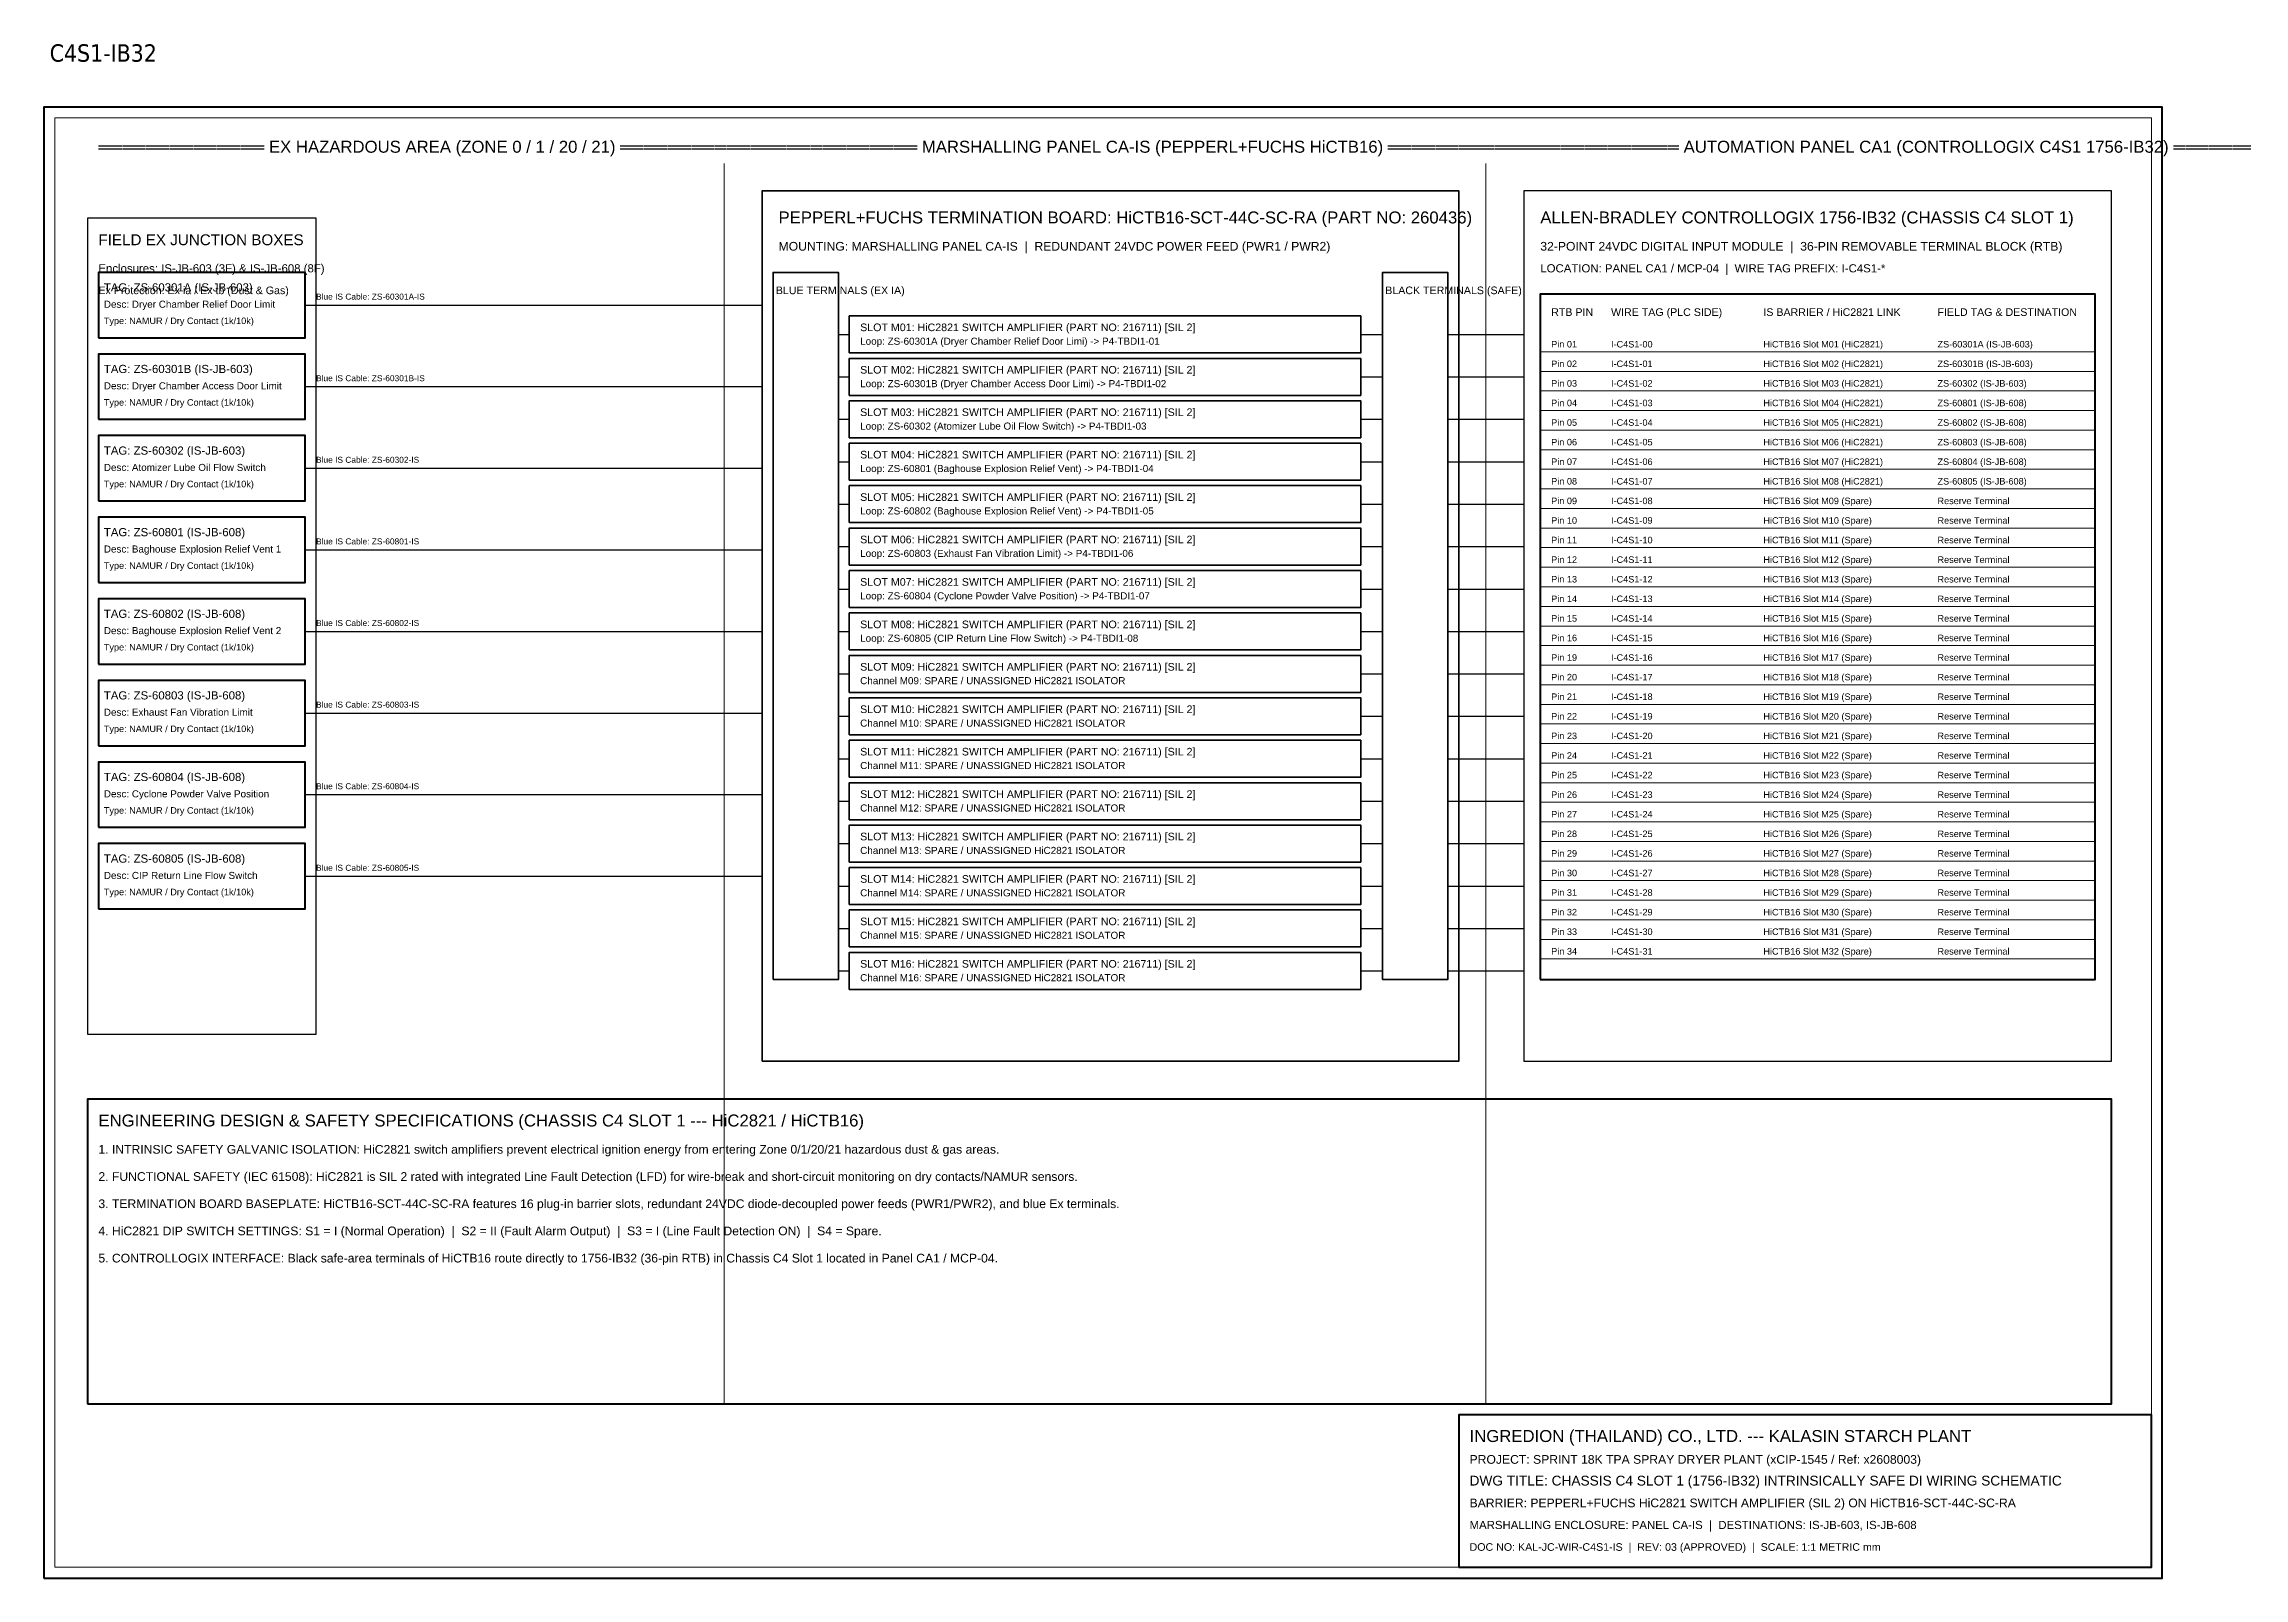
# Model space of a CAD drawing. Header units: millimetres. Extents: x 0 to 66793, y 0 to 2820.
# Drawn here: x 8387 to 12430, y 0 to 2820 of the extents above; entities that cross this region are included whole.
import ezdxf

# ---------------------------------------------------------------- set-up
doc = ezdxf.new("R2010")
doc.units = ezdxf.units.MM
for name, color, linetype, lineweight in [('0_BORDER', 7, 'Continuous', 70), ('HAZARDOUS_ZONE', 1, 'Continuous', 18), ('IE-EQUIP', 253, 'Continuous', 25), ('IE-WIRE', 7, 'Continuous', 25), ('IE-WIRE-BLACK', 7, 'Continuous', 25), ('IE-WIRE-BLUE', 5, 'Continuous', 25), ('IS_BARRIERS', 140, 'Continuous', 35), ('NOTATIONS', 8, 'Continuous', 18), ('TER-BLACK', 7, 'Continuous', 35), ('TER-BLUE', 5, 'Continuous', 35), ('TEXTS', 7, 'Continuous', 25), ('TEXTS-CYAN', 4, 'Continuous', 25), ('TEXTS-GREEN', 3, 'Continuous', 25), ('TEXTS-YELLOW', 2, 'Continuous', 25)]:
    doc.layers.add(name, color=color, linetype=linetype, lineweight=lineweight)
doc.styles.get("Standard").update_dxf_attribs({"font": 'arial.ttf'})
doc.styles.add('Tahoma', font='')
doc.styles.get('Tahoma').set_extended_font_data('Tahoma')

msp = doc.modelspace()

# ---------------------------------------------------------------- linework, layer by layer
at = {"layer": '0_BORDER'}
for points in [[(8386.6, 0), (12279.6, 0), (12279.6, 2704), (8386.6, 2704)], [(8486.6, 2280), (8866.6, 2280), (8866.6, 2400), (8486.6, 2400)], [(11136.6, 1100), (12156.6, 1100), (12156.6, 2360), (11136.6, 2360)], [(8486.6, 2130), (8866.6, 2130), (8866.6, 2250), (8486.6, 2250)], [(8486.6, 1980), (8866.6, 1980), (8866.6, 2100), (8486.6, 2100)], [(8486.6, 1830), (8866.6, 1830), (8866.6, 1950), (8486.6, 1950)], [(8486.6, 1680), (8866.6, 1680), (8866.6, 1800), (8486.6, 1800)], [(8486.6, 1530), (8866.6, 1530), (8866.6, 1650), (8486.6, 1650)], [(8486.6, 1380), (8866.6, 1380), (8866.6, 1500), (8486.6, 1500)], [(8486.6, 1230), (8866.6, 1230), (8866.6, 1350), (8486.6, 1350)], [(8466.6, 320), (12186.6, 320), (12186.6, 880), (8466.6, 880)], [(10986.6, 20), (12259.6, 20), (12259.6, 300), (10986.6, 300)]]:
    msp.add_lwpolyline(points, close=True, dxfattribs=at)
at = {"layer": 'HAZARDOUS_ZONE', "color": 1}
msp.add_line((9636.6, 320), (9636.6, 2600), dxfattribs=at)
at = {"layer": 'HAZARDOUS_ZONE', "color": 3}
msp.add_line((11036.6, 320), (11036.6, 2600), dxfattribs=at)
at = {"layer": 'IE-EQUIP'}
for points in [[(11106.6, 950), (12186.6, 950), (12186.6, 2550), (11106.6, 2550)], [(8466.6, 1000), (8886.6, 1000), (8886.6, 2500), (8466.6, 2500)]]:
    msp.add_lwpolyline(points, close=True, dxfattribs=at)
at = {"layer": 'IE-WIRE'}
for p, q in [((10966.6, 2286), (11106.6, 2286)), ((10966.6, 2208), (11106.6, 2208)), ((10966.6, 2130), (11106.6, 2130)), ((10966.6, 2052), (11106.6, 2052)), ((10966.6, 1974), (11106.6, 1974)), ((10966.6, 1896), (11106.6, 1896)), ((10966.6, 1818), (11106.6, 1818)), ((10966.6, 1740), (11106.6, 1740)), ((10966.6, 1662), (11106.6, 1662)), ((10966.6, 1584), (11106.6, 1584)), ((10966.6, 1506), (11106.6, 1506)), ((10966.6, 1428), (11106.6, 1428)), ((10966.6, 1350), (11106.6, 1350)), ((10966.6, 1272), (11106.6, 1272)), ((10966.6, 1194), (11106.6, 1194)), ((10966.6, 1116), (11106.6, 1116))]:
    msp.add_line(p, q, dxfattribs=at)
at = {"layer": 'IE-WIRE-BLACK'}
for p, q in [((10806.6, 2286), (10846.6, 2286)), ((10806.6, 2208), (10846.6, 2208)), ((10806.6, 2130), (10846.6, 2130)), ((10806.6, 2052), (10846.6, 2052)), ((10806.6, 1974), (10846.6, 1974)), ((10806.6, 1896), (10846.6, 1896)), ((10806.6, 1818), (10846.6, 1818)), ((10806.6, 1740), (10846.6, 1740)), ((10806.6, 1662), (10846.6, 1662)), ((10806.6, 1584), (10846.6, 1584)), ((10806.6, 1506), (10846.6, 1506)), ((10806.6, 1428), (10846.6, 1428)), ((10806.6, 1350), (10846.6, 1350)), ((10806.6, 1272), (10846.6, 1272)), ((10806.6, 1194), (10846.6, 1194)), ((10806.6, 1116), (10846.6, 1116))]:
    msp.add_line(p, q, dxfattribs=at)
at = {"layer": 'IE-WIRE-BLUE'}
for p, q in [((8866.6, 2340), (9706.6, 2340)), ((9846.6, 2286), (9866.6, 2286)), ((8866.6, 2190), (9706.6, 2190)), ((9846.6, 2208), (9866.6, 2208)), ((9846.6, 2130), (9866.6, 2130)), ((8866.6, 2040), (9706.6, 2040)), ((9846.6, 2052), (9866.6, 2052)), ((9846.6, 1974), (9866.6, 1974)), ((8866.6, 1890), (9706.6, 1890)), ((9846.6, 1896), (9866.6, 1896)), ((9846.6, 1818), (9866.6, 1818)), ((8866.6, 1740), (9706.6, 1740)), ((9846.6, 1740), (9866.6, 1740)), ((9846.6, 1662), (9866.6, 1662)), ((8866.6, 1590), (9706.6, 1590)), ((9846.6, 1584), (9866.6, 1584)), ((9846.6, 1506), (9866.6, 1506)), ((8866.6, 1440), (9706.6, 1440)), ((9846.6, 1428), (9866.6, 1428)), ((9846.6, 1350), (9866.6, 1350)), ((8866.6, 1290), (9706.6, 1290)), ((9846.6, 1272), (9866.6, 1272)), ((9846.6, 1194), (9866.6, 1194)), ((9846.6, 1116), (9866.6, 1116))]:
    msp.add_line(p, q, dxfattribs=at)
at = {"layer": 'IS_BARRIERS'}
for points in [[(9706.6, 950), (10986.6, 950), (10986.6, 2550), (9706.6, 2550)], [(9866.6, 2252), (10806.6, 2252), (10806.6, 2320), (9866.6, 2320)], [(9866.6, 2174), (10806.6, 2174), (10806.6, 2242), (9866.6, 2242)], [(9866.6, 2096), (10806.6, 2096), (10806.6, 2164), (9866.6, 2164)], [(9866.6, 2018), (10806.6, 2018), (10806.6, 2086), (9866.6, 2086)], [(9866.6, 1940), (10806.6, 1940), (10806.6, 2008), (9866.6, 2008)], [(9866.6, 1862), (10806.6, 1862), (10806.6, 1930), (9866.6, 1930)], [(9866.6, 1784), (10806.6, 1784), (10806.6, 1852), (9866.6, 1852)], [(9866.6, 1706), (10806.6, 1706), (10806.6, 1774), (9866.6, 1774)], [(9866.6, 1628), (10806.6, 1628), (10806.6, 1696), (9866.6, 1696)], [(9866.6, 1550), (10806.6, 1550), (10806.6, 1618), (9866.6, 1618)], [(9866.6, 1472), (10806.6, 1472), (10806.6, 1540), (9866.6, 1540)], [(9866.6, 1394), (10806.6, 1394), (10806.6, 1462), (9866.6, 1462)], [(9866.6, 1316), (10806.6, 1316), (10806.6, 1384), (9866.6, 1384)], [(9866.6, 1238), (10806.6, 1238), (10806.6, 1306), (9866.6, 1306)], [(9866.6, 1160), (10806.6, 1160), (10806.6, 1228), (9866.6, 1228)], [(9866.6, 1082), (10806.6, 1082), (10806.6, 1150), (9866.6, 1150)]]:
    msp.add_lwpolyline(points, close=True, dxfattribs=at)
at = {"layer": 'NOTATIONS'}
for p, q in [((11136.6, 2254), (12156.6, 2254)), ((11136.6, 2218), (12156.6, 2218)), ((11136.6, 2182), (12156.6, 2182)), ((11136.6, 2146), (12156.6, 2146)), ((11136.6, 2110), (12156.6, 2110)), ((11136.6, 2074), (12156.6, 2074)), ((11136.6, 2038), (12156.6, 2038)), ((11136.6, 2002), (12156.6, 2002)), ((11136.6, 1966), (12156.6, 1966)), ((11136.6, 1930), (12156.6, 1930)), ((11136.6, 1894), (12156.6, 1894)), ((11136.6, 1858), (12156.6, 1858)), ((11136.6, 1822), (12156.6, 1822)), ((11136.6, 1786), (12156.6, 1786)), ((11136.6, 1750), (12156.6, 1750)), ((11136.6, 1714), (12156.6, 1714)), ((11136.6, 1678), (12156.6, 1678)), ((11136.6, 1642), (12156.6, 1642)), ((11136.6, 1606), (12156.6, 1606)), ((11136.6, 1570), (12156.6, 1570)), ((11136.6, 1534), (12156.6, 1534)), ((11136.6, 1498), (12156.6, 1498)), ((11136.6, 1462), (12156.6, 1462)), ((11136.6, 1426), (12156.6, 1426)), ((11136.6, 1390), (12156.6, 1390)), ((11136.6, 1354), (12156.6, 1354)), ((11136.6, 1318), (12156.6, 1318)), ((11136.6, 1282), (12156.6, 1282)), ((11136.6, 1246), (12156.6, 1246)), ((11136.6, 1210), (12156.6, 1210)), ((11136.6, 1174), (12156.6, 1174)), ((11136.6, 1138), (12156.6, 1138))]:
    msp.add_line(p, q, dxfattribs=at)
msp.add_lwpolyline([(8406.6, 20), (12259.6, 20), (12259.6, 2684), (8406.6, 2684)], close=True, dxfattribs=at)
at = {"layer": 'TER-BLACK'}
msp.add_lwpolyline([(10846.6, 1100), (10966.6, 1100), (10966.6, 2400), (10846.6, 2400)], close=True, dxfattribs=at)
at = {"layer": 'TER-BLUE'}
msp.add_lwpolyline([(9726.6, 1100), (9846.6, 1100), (9846.6, 2400), (9726.6, 2400)], close=True, dxfattribs=at)

# ---------------------------------------------------------------- texts
at = {"color": 2, "style": 'Tahoma'}
msp.add_text('C4S1-IB32', height=32, dxfattribs=at).set_placement((8397, 2787.3))
at = {"layer": 'NOTATIONS'}
for s, height, p in [('Ex Protection: Ex ia / Ex tb (Dust & Gas)', 14, (8486.6, 2360)), ('Channel M09: SPARE / UNASSIGNED HiC2821 ISOLATOR', 13, (9886.6, 1643)), ('Channel M10: SPARE / UNASSIGNED HiC2821 ISOLATOR', 13, (9886.6, 1565)), ('Channel M11: SPARE / UNASSIGNED HiC2821 ISOLATOR', 13, (9886.6, 1487)), ('Channel M12: SPARE / UNASSIGNED HiC2821 ISOLATOR', 13, (9886.6, 1409)), ('Channel M13: SPARE / UNASSIGNED HiC2821 ISOLATOR', 13, (9886.6, 1331)), ('Channel M14: SPARE / UNASSIGNED HiC2821 ISOLATOR', 13, (9886.6, 1253)), ('Channel M15: SPARE / UNASSIGNED HiC2821 ISOLATOR', 13, (9886.6, 1175)), ('Channel M16: SPARE / UNASSIGNED HiC2821 ISOLATOR', 13, (9886.6, 1097)), ('DOC NO: KAL-JC-WIR-C4S1-IS  |  REV: 03 (APPROVED)  |  SCALE: 1:1 METRIC mm', 14, (11006.6, 50))]:
    msp.add_text(s, height=height, dxfattribs=at).set_placement(p)
at = {"layer": 'TEXTS'}
for s, height, p in [('Desc: Dryer Chamber Relief Door Limit', 13, (8496.6, 2335)), ('FIELD TAG & DESTINATION', 14, (11866.6, 2320)), ('Loop: ZS-60301A (Dryer Chamber Relief Door Limi) -> P4-TBDI1-01', 13, (9886.6, 2267)), ('Pin 01', 12, (11156.6, 2262)), ('Pin 02', 12, (11156.6, 2226)), ('Desc: Dryer Chamber Access Door Limit', 13, (8496.6, 2185)), ('Loop: ZS-60301B (Dryer Chamber Access Door Limi) -> P4-TBDI1-02', 13, (9886.6, 2189)), ('Pin 03', 12, (11156.6, 2190)), ('Pin 04', 12, (11156.6, 2154)), ('Loop: ZS-60302 (Atomizer Lube Oil Flow Switch) -> P4-TBDI1-03', 13, (9886.6, 2111)), ('Pin 05', 12, (11156.6, 2118)), ('Pin 06', 12, (11156.6, 2082)), ('Desc: Atomizer Lube Oil Flow Switch', 13, (8496.6, 2035)), ('Loop: ZS-60801 (Baghouse Explosion Relief Vent) -> P4-TBDI1-04', 13, (9886.6, 2033)), ('Pin 07', 12, (11156.6, 2046)), ('Pin 08', 12, (11156.6, 2010)), ('Pin 09', 12, (11156.6, 1974)), ('Loop: ZS-60802 (Baghouse Explosion Relief Vent) -> P4-TBDI1-05', 13, (9886.6, 1955)), ('Pin 10', 12, (11156.6, 1938)), ('Pin 11', 12, (11156.6, 1902)), ('Desc: Baghouse Explosion Relief Vent 1', 13, (8496.6, 1885)), ('Loop: ZS-60803 (Exhaust Fan Vibration Limit) -> P4-TBDI1-06', 13, (9886.6, 1877)), ('Pin 12', 12, (11156.6, 1866)), ('Pin 13', 12, (11156.6, 1830)), ('Loop: ZS-60804 (Cyclone Powder Valve Position) -> P4-TBDI1-07', 13, (9886.6, 1799)), ('Pin 14', 12, (11156.6, 1794)), ('Desc: Baghouse Explosion Relief Vent 2', 13, (8496.6, 1735)), ('Pin 15', 12, (11156.6, 1758)), ('Loop: ZS-60805 (CIP Return Line Flow Switch) -> P4-TBDI1-08', 13, (9886.6, 1721)), ('Pin 16', 12, (11156.6, 1722)), ('Pin 19', 12, (11156.6, 1686)), ('Pin 20', 12, (11156.6, 1650)), ('Pin 21', 12, (11156.6, 1614)), ('Desc: Exhaust Fan Vibration Limit', 13, (8496.6, 1585)), ('Pin 22', 12, (11156.6, 1578)), ('Pin 23', 12, (11156.6, 1542)), ('Pin 24', 12, (11156.6, 1506)), ('Pin 25', 12, (11156.6, 1470)), ('Desc: Cyclone Powder Valve Position', 13, (8496.6, 1435)), ('Pin 26', 12, (11156.6, 1434)), ('Pin 27', 12, (11156.6, 1398)), ('Pin 28', 12, (11156.6, 1362)), ('Pin 29', 12, (11156.6, 1326)), ('Desc: CIP Return Line Flow Switch', 13, (8496.6, 1285)), ('Pin 30', 12, (11156.6, 1290)), ('Pin 31', 12, (11156.6, 1254)), ('Pin 32', 12, (11156.6, 1218)), ('Pin 33', 12, (11156.6, 1182)), ('Pin 34', 12, (11156.6, 1146)), ('1. INTRINSIC SAFETY GALVANIC ISOLATION: HiC2821 switch amplifiers prevent electrical ignition energy from entering Zone 0/1/20/21 hazardous dust & gas areas.', 16, (8486.6, 780)), ('5. CONTROLLOGIX INTERFACE: Black safe-area terminals of HiCTB16 route directly to 1756-IB32 (36-pin RTB) in Chassis C4 Slot 1 located in Panel CA1 / MCP-04.', 16, (8486.6, 580)), ('DWG TITLE: CHASSIS C4 SLOT 1 (1756-IB32) INTRINSICALLY SAFE DI WIRING SCHEMATIC', 18, (11006.6, 170))]:
    msp.add_text(s, height=height, dxfattribs=at).set_placement(p)
at = {"layer": 'TEXTS-CYAN'}
for s, height, p in [('══════════════ MARSHALLING PANEL CA-IS (PEPPERL+FUCHS HiCTB16) ══════════════', 22, (9686.6, 2620)), ('PEPPERL+FUCHS TERMINATION BOARD: HiCTB16-SCT-44C-SC-RA (PART NO: 260436)', 22, (9736.6, 2490)), ('Enclosures: IS-JB-603 (3F) & IS-JB-608 (8F)', 15, (8486.6, 2400)), ('LOCATION: PANEL CA1 / MCP-04  |  WIRE TAG PREFIX: I-C4S1-*', 15, (11136.6, 2400)), ('Blue IS Cable: ZS-60301A-IS', 11, (8886.6, 2350)), ('BLACK TERMINALS (SAFE)', 14, (10851.6, 2360)), ('Type: NAMUR / Dry Contact (1k/10k)', 12, (8496.6, 2305)), ('WIRE TAG (PLC SIDE)', 14, (11266.6, 2320)), ('I-C4S1-00', 12, (11266.6, 2262)), ('I-C4S1-01', 12, (11266.6, 2226)), ('Blue IS Cable: ZS-60301B-IS', 11, (8886.6, 2200)), ('I-C4S1-02', 12, (11266.6, 2190)), ('Type: NAMUR / Dry Contact (1k/10k)', 12, (8496.6, 2155)), ('I-C4S1-03', 12, (11266.6, 2154)), ('I-C4S1-04', 12, (11266.6, 2118)), ('I-C4S1-05', 12, (11266.6, 2082)), ('Blue IS Cable: ZS-60302-IS', 11, (8886.6, 2050)), ('I-C4S1-06', 12, (11266.6, 2046)), ('I-C4S1-07', 12, (11266.6, 2010)), ('Type: NAMUR / Dry Contact (1k/10k)', 12, (8496.6, 2005)), ('I-C4S1-08', 12, (11266.6, 1974)), ('I-C4S1-09', 12, (11266.6, 1938)), ('Blue IS Cable: ZS-60801-IS', 11, (8886.6, 1900)), ('I-C4S1-10', 12, (11266.6, 1902)), ('Type: NAMUR / Dry Contact (1k/10k)', 12, (8496.6, 1855)), ('I-C4S1-11', 12, (11266.6, 1866)), ('I-C4S1-12', 12, (11266.6, 1830)), ('I-C4S1-13', 12, (11266.6, 1794)), ('Blue IS Cable: ZS-60802-IS', 11, (8886.6, 1750)), ('I-C4S1-14', 12, (11266.6, 1758)), ('Type: NAMUR / Dry Contact (1k/10k)', 12, (8496.6, 1705)), ('I-C4S1-15', 12, (11266.6, 1722)), ('I-C4S1-16', 12, (11266.6, 1686)), ('I-C4S1-17', 12, (11266.6, 1650)), ('I-C4S1-18', 12, (11266.6, 1614)), ('Blue IS Cable: ZS-60803-IS', 11, (8886.6, 1600)), ('I-C4S1-19', 12, (11266.6, 1578)), ('Type: NAMUR / Dry Contact (1k/10k)', 12, (8496.6, 1555)), ('I-C4S1-20', 12, (11266.6, 1542)), ('I-C4S1-21', 12, (11266.6, 1506)), ('Blue IS Cable: ZS-60804-IS', 11, (8886.6, 1450)), ('I-C4S1-22', 12, (11266.6, 1470)), ('Type: NAMUR / Dry Contact (1k/10k)', 12, (8496.6, 1405)), ('I-C4S1-23', 12, (11266.6, 1434)), ('I-C4S1-24', 12, (11266.6, 1398)), ('I-C4S1-25', 12, (11266.6, 1362)), ('I-C4S1-26', 12, (11266.6, 1326)), ('Blue IS Cable: ZS-60805-IS', 11, (8886.6, 1300)), ('I-C4S1-27', 12, (11266.6, 1290)), ('Type: NAMUR / Dry Contact (1k/10k)', 12, (8496.6, 1255)), ('I-C4S1-28', 12, (11266.6, 1254)), ('I-C4S1-29', 12, (11266.6, 1218)), ('I-C4S1-30', 12, (11266.6, 1182)), ('I-C4S1-31', 12, (11266.6, 1146)), ('3. TERMINATION BOARD BASEPLATE: HiCTB16-SCT-44C-SC-RA features 16 plug-in barrier slots, redundant 24VDC diode-decoupled power feeds (PWR1/PWR2), and blue Ex terminals.', 16, (8486.6, 680)), ('PROJECT: SPRINT 18K TPA SPRAY DRYER PLANT (xCIP-1545 / Ref: x2608003)', 16, (11006.6, 210))]:
    msp.add_text(s, height=height, dxfattribs=at).set_placement(p)
at = {"layer": 'TEXTS-GREEN'}
for s, height, p in [('══════════════ AUTOMATION PANEL CA1 (CONTROLLOGIX C4S1 1756-IB32) ══════════════', 22, (11086.6, 2620)), ('ALLEN-BRADLEY CONTROLLOGIX 1756-IB32 (CHASSIS C4 SLOT 1)', 22, (11136.6, 2490)), ('SLOT M01: HiC2821 SWITCH AMPLIFIER (PART NO: 216711) [SIL 2]', 14, (9886.6, 2292)), ('IS BARRIER / HiC2821 LINK', 14, (11546.6, 2320)), ('HiCTB16 Slot M01 (HiC2821)', 12, (11546.6, 2262)), ('SLOT M02: HiC2821 SWITCH AMPLIFIER (PART NO: 216711) [SIL 2]', 14, (9886.6, 2214)), ('HiCTB16 Slot M02 (HiC2821)', 12, (11546.6, 2226)), ('HiCTB16 Slot M03 (HiC2821)', 12, (11546.6, 2190)), ('SLOT M03: HiC2821 SWITCH AMPLIFIER (PART NO: 216711) [SIL 2]', 14, (9886.6, 2136)), ('HiCTB16 Slot M04 (HiC2821)', 12, (11546.6, 2154)), ('HiCTB16 Slot M05 (HiC2821)', 12, (11546.6, 2118)), ('SLOT M04: HiC2821 SWITCH AMPLIFIER (PART NO: 216711) [SIL 2]', 14, (9886.6, 2058)), ('HiCTB16 Slot M06 (HiC2821)', 12, (11546.6, 2082)), ('HiCTB16 Slot M07 (HiC2821)', 12, (11546.6, 2046)), ('HiCTB16 Slot M08 (HiC2821)', 12, (11546.6, 2010)), ('SLOT M05: HiC2821 SWITCH AMPLIFIER (PART NO: 216711) [SIL 2]', 14, (9886.6, 1980)), ('HiCTB16 Slot M09 (Spare)', 12, (11546.6, 1974)), ('HiCTB16 Slot M10 (Spare)', 12, (11546.6, 1938)), ('SLOT M06: HiC2821 SWITCH AMPLIFIER (PART NO: 216711) [SIL 2]', 14, (9886.6, 1902)), ('HiCTB16 Slot M11 (Spare)', 12, (11546.6, 1902)), ('HiCTB16 Slot M12 (Spare)', 12, (11546.6, 1866)), ('SLOT M07: HiC2821 SWITCH AMPLIFIER (PART NO: 216711) [SIL 2]', 14, (9886.6, 1824)), ('HiCTB16 Slot M13 (Spare)', 12, (11546.6, 1830)), ('HiCTB16 Slot M14 (Spare)', 12, (11546.6, 1794)), ('SLOT M08: HiC2821 SWITCH AMPLIFIER (PART NO: 216711) [SIL 2]', 14, (9886.6, 1746)), ('HiCTB16 Slot M15 (Spare)', 12, (11546.6, 1758)), ('HiCTB16 Slot M16 (Spare)', 12, (11546.6, 1722)), ('HiCTB16 Slot M17 (Spare)', 12, (11546.6, 1686)), ('SLOT M09: HiC2821 SWITCH AMPLIFIER (PART NO: 216711) [SIL 2]', 14, (9886.6, 1668)), ('HiCTB16 Slot M18 (Spare)', 12, (11546.6, 1650)), ('HiCTB16 Slot M19 (Spare)', 12, (11546.6, 1614)), ('SLOT M10: HiC2821 SWITCH AMPLIFIER (PART NO: 216711) [SIL 2]', 14, (9886.6, 1590)), ('HiCTB16 Slot M20 (Spare)', 12, (11546.6, 1578)), ('HiCTB16 Slot M21 (Spare)', 12, (11546.6, 1542)), ('SLOT M11: HiC2821 SWITCH AMPLIFIER (PART NO: 216711) [SIL 2]', 14, (9886.6, 1512)), ('HiCTB16 Slot M22 (Spare)', 12, (11546.6, 1506)), ('HiCTB16 Slot M23 (Spare)', 12, (11546.6, 1470)), ('SLOT M12: HiC2821 SWITCH AMPLIFIER (PART NO: 216711) [SIL 2]', 14, (9886.6, 1434)), ('HiCTB16 Slot M24 (Spare)', 12, (11546.6, 1434)), ('HiCTB16 Slot M25 (Spare)', 12, (11546.6, 1398)), ('SLOT M13: HiC2821 SWITCH AMPLIFIER (PART NO: 216711) [SIL 2]', 14, (9886.6, 1356)), ('HiCTB16 Slot M26 (Spare)', 12, (11546.6, 1362)), ('HiCTB16 Slot M27 (Spare)', 12, (11546.6, 1326)), ('HiCTB16 Slot M28 (Spare)', 12, (11546.6, 1290)), ('SLOT M14: HiC2821 SWITCH AMPLIFIER (PART NO: 216711) [SIL 2]', 14, (9886.6, 1278)), ('HiCTB16 Slot M29 (Spare)', 12, (11546.6, 1254)), ('SLOT M15: HiC2821 SWITCH AMPLIFIER (PART NO: 216711) [SIL 2]', 14, (9886.6, 1200)), ('HiCTB16 Slot M30 (Spare)', 12, (11546.6, 1218)), ('HiCTB16 Slot M31 (Spare)', 12, (11546.6, 1182)), ('SLOT M16: HiC2821 SWITCH AMPLIFIER (PART NO: 216711) [SIL 2]', 14, (9886.6, 1122)), ('HiCTB16 Slot M32 (Spare)', 12, (11546.6, 1146)), ('2. FUNCTIONAL SAFETY (IEC 61508): HiC2821 is SIL 2 rated with integrated Line Fault Detection (LFD) for wire-break and short-circuit monitoring on dry contacts/NAMUR sensors.', 16, (8486.6, 730)), ('BARRIER: PEPPERL+FUCHS HiC2821 SWITCH AMPLIFIER (SIL 2) ON HiCTB16-SCT-44C-SC-RA', 16, (11006.6, 130))]:
    msp.add_text(s, height=height, dxfattribs=at).set_placement(p)
at = {"layer": 'TEXTS-YELLOW'}
for s, height, p in [('══════════════ EX HAZARDOUS AREA (ZONE 0 / 1 / 20 / 21) ══════════════', 22, (8486.6, 2620)), ('FIELD EX JUNCTION BOXES', 20, (8486.6, 2450)), ('MOUNTING: MARSHALLING PANEL CA-IS  |  REDUNDANT 24VDC POWER FEED (PWR1 / PWR2)', 16, (9736.6, 2440)), ('32-POINT 24VDC DIGITAL INPUT MODULE  |  36-PIN REMOVABLE TERMINAL BLOCK (RTB)', 16, (11136.6, 2440)), ('TAG: ZS-60301A (IS-JB-603)', 15, (8496.6, 2365)), ('BLUE TERMINALS (EX IA)', 14, (9731.6, 2360)), ('RTB PIN', 14, (11156.6, 2320)), ('ZS-60301A (IS-JB-603)', 12, (11866.6, 2262)), ('TAG: ZS-60301B (IS-JB-603)', 15, (8496.6, 2215)), ('ZS-60301B (IS-JB-603)', 12, (11866.6, 2226)), ('ZS-60302 (IS-JB-603)', 12, (11866.6, 2190)), ('ZS-60801 (IS-JB-608)', 12, (11866.6, 2154)), ('ZS-60802 (IS-JB-608)', 12, (11866.6, 2118)), ('TAG: ZS-60302 (IS-JB-603)', 15, (8496.6, 2065)), ('ZS-60803 (IS-JB-608)', 12, (11866.6, 2082)), ('ZS-60804 (IS-JB-608)', 12, (11866.6, 2046)), ('ZS-60805 (IS-JB-608)', 12, (11866.6, 2010)), ('Reserve Terminal', 12, (11866.6, 1974)), ('Reserve Terminal', 12, (11866.6, 1938)), ('TAG: ZS-60801 (IS-JB-608)', 15, (8496.6, 1915)), ('Reserve Terminal', 12, (11866.6, 1902)), ('Reserve Terminal', 12, (11866.6, 1866)), ('Reserve Terminal', 12, (11866.6, 1830)), ('TAG: ZS-60802 (IS-JB-608)', 15, (8496.6, 1765)), ('Reserve Terminal', 12, (11866.6, 1794)), ('Reserve Terminal', 12, (11866.6, 1758)), ('Reserve Terminal', 12, (11866.6, 1722)), ('Reserve Terminal', 12, (11866.6, 1686)), ('Reserve Terminal', 12, (11866.6, 1650)), ('TAG: ZS-60803 (IS-JB-608)', 15, (8496.6, 1615)), ('Reserve Terminal', 12, (11866.6, 1614)), ('Reserve Terminal', 12, (11866.6, 1578)), ('Reserve Terminal', 12, (11866.6, 1542)), ('Reserve Terminal', 12, (11866.6, 1506)), ('TAG: ZS-60804 (IS-JB-608)', 15, (8496.6, 1465)), ('Reserve Terminal', 12, (11866.6, 1470)), ('Reserve Terminal', 12, (11866.6, 1434)), ('Reserve Terminal', 12, (11866.6, 1398)), ('Reserve Terminal', 12, (11866.6, 1362)), ('Reserve Terminal', 12, (11866.6, 1326)), ('TAG: ZS-60805 (IS-JB-608)', 15, (8496.6, 1315)), ('Reserve Terminal', 12, (11866.6, 1290)), ('Reserve Terminal', 12, (11866.6, 1254)), ('Reserve Terminal', 12, (11866.6, 1218)), ('Reserve Terminal', 12, (11866.6, 1182)), ('Reserve Terminal', 12, (11866.6, 1146)), ('ENGINEERING DESIGN & SAFETY SPECIFICATIONS (CHASSIS C4 SLOT 1 --- HiC2821 / HiCTB16)', 22, (8486.6, 830)), ('4. HiC2821 DIP SWITCH SETTINGS: S1 = I (Normal Operation)  |  S2 = II (Fault Alarm Output)  |  S3 = I (Line Fault Detection ON)  |  S4 = Spare.', 16, (8486.6, 630)), ('INGREDION (THAILAND) CO., LTD. --- KALASIN STARCH PLANT', 22, (11006.6, 250)), ('MARSHALLING ENCLOSURE: PANEL CA-IS  |  DESTINATIONS: IS-JB-603, IS-JB-608', 15, (11006.6, 90))]:
    msp.add_text(s, height=height, dxfattribs=at).set_placement(p)

doc.saveas('drawing.dxf')
